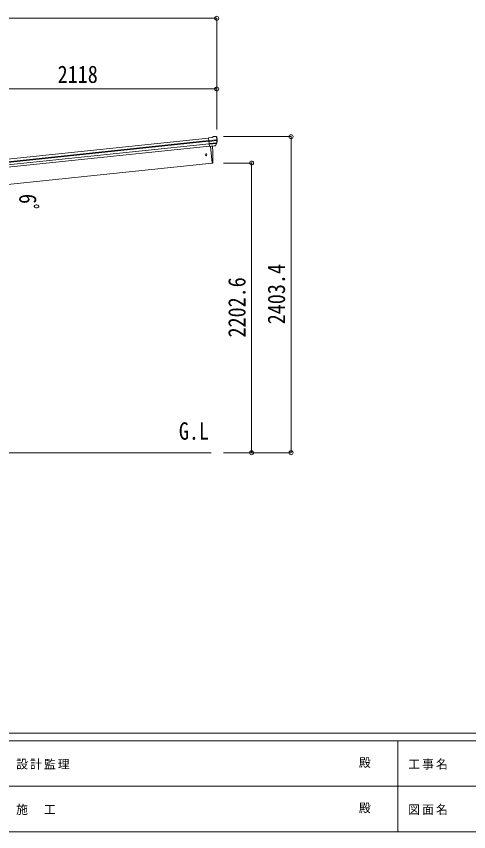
# Model space of a CAD drawing. Units: millimetres at full size, sheet at 1:30. Extents: x -8432 to 8432, y -5820 to 5820.
# Drawn here: x -3346 to 89, y -5820 to 380 of the extents above; entities that cross this region are included whole.
import ezdxf
from ezdxf.enums import TextEntityAlignment as Align

# ---------------------------------------------------------------- set-up
doc = ezdxf.new("R2010")
doc.units = ezdxf.units.MM
doc.header["$LTSCALE"] = 30
doc.header["$PDMODE"] = 32
doc.header["$PDSIZE"] = 30
for name, color, linetype, lineweight in [('0-0_0', 7, 'Continuous', 9), ('0-3_ELV2', 4, 'Continuous', 9), ('0-6_OTH_LINE', 6, 'Continuous', 9), ('0-7_SHAPE', 7, 'Continuous', 9), ('F-0_240', 7, 'Continuous', 9)]:
    doc.layers.add(name, color=color, linetype=linetype, lineweight=lineweight)
doc.styles.add('ＭＳ ゴシック', font='')
doc.styles.get('ＭＳ ゴシック').set_extended_font_data('MS Gothic')

msp = doc.modelspace()

# ---------------------------------------------------------------- linework, layer by layer
at = {"layer": '0-0_0'}
msp.add_line((-3785.88, -2938.6), (-1866.94, -2938.6), dxfattribs=at)
at = {"layer": '0-3_ELV2'}
for p, q in [((-3881.47, -756.59), (-1885.39, -546.79)), ((-1859.07, -542.02), (-1885.6, -544.8)), ((-1878.81, -609.36), (-1885.6, -544.8)), ((-1859.07, -542.02), (-1847.47, -535.05)), ((-1846.25, -534.64), (-1832.76, -533.22)), ((-1829.09, -534.31), (-1829.09, -534.3)), ((-1829.09, -534.31), (-1823.91, -538.5)), ((-1822.52, -542.2), (-1822.83, -540.35)), ((-3879.49, -775.49), (-1883.4, -565.69)), ((-3879.06, -779.67), (-1882.96, -569.87)), ((-3876.96, -799.52), (-1880.87, -589.73)), ((-1879.12, -606.46), (-3875.2, -816.26)), ((-1883.44, -565.33), (-1823.7, -559.06)), ((-1823.22, -564.92), (-1882.82, -571.19)), ((-1824.06, -581.68), (-1881.09, -587.67)), ((-1825.45, -586.34), (-1880.62, -592.14)), ((-1835.46, -604.57), (-1878.84, -609.13)), ((-1878.81, -609.36), (-1868.87, -608.31)), ((-1871.93, -608.63), (-1858.54, -736.02)), ((-1868.87, -608.31), (-1868.59, -608.38)), ((-1868.59, -608.38), (-1843.26, -605.71)), ((-1843.26, -605.71), (-1843.01, -605.59)), ((-1843.01, -605.59), (-1835.32, -604.79)), ((-1834.01, -602.92), (-1824.56, -584.62)), ((-1832.95, -603.35), (-1822.83, -585.09)), ((-1858.54, -736.02), (-3785.88, -938.6)), ((-1858.54, -736.02), (-1856.49, -735.74))]:
    msp.add_line(p, q, dxfattribs=at)
msp.add_circle((-1905.33, -673.47), 6.5, dxfattribs=at)
for centre, radius, start, end in [((-1845.93, -537.62), 3, 96.02369, 120.97631), ((-1832.24, -538.19), 5, 51.04426, 95.95574), ((-2016.08, -563.85), 192.44, 1.4271, 6.57578), ((-2023.42, -563.31), 202, 354.13916, 6), ((-2753.14, -695.82), 900, 357.63919, 5.64986), ((-1835.57, -601.89), 2.99, 285.2717, 331.00739), ((-1827.22, -583.24), 3, 332.69111, 354.20009), ((-2023.42, -563.31), 200.2, 354.20009, 359.53883), ((-1778.43, -556.94), 45.32, 182.67122, 185.64518), ((-1823.03, -566.26), 1.35, 95.1605, 97.91927), ((-1820.43, -564.7), 2.74, 179.02151, 184.43412), ((-1825.46, -583.63), 3, 331, 354.13916), ((-1856.91, -732.76), 3, 278, 357.63919)]:
    msp.add_arc(centre, radius, start, end, dxfattribs=at)
for centre, major_axis, ratio, start_param, end_param in [((-1824.78, -541.8), (-0.87, 5.91), 0.020485, 0.671432, 1.5691306), ((-1830.18, -537.28), (5.88, -1.31), 0.24881, 0.460585, 0.4641038), ((-1825.8, -540.83), (-2.34, 1.9), 0.995767, 3.9859716, 4.712389), ((-1835.77, -601.59), (-0.11, 3), 0.642905, 3.2459383, 4.203928), ((-1835.64, -601.8), (1.66, -2.51), 0.997631, 5.8041905, 5.8929484), ((-1835.71, -601.69), (3.53, -2.11), 0.650902, 5.2561448, 5.3289554), ((-1833.34, -601.34), (1.08, 3.13), 0.040856, 2.1135035, 2.1416249), ((-2021.11, -585.26), (-20.92, 199.05), 0.994373, 4.7113789, 4.7277536)]:
    msp.add_ellipse(centre, major_axis=major_axis, ratio=ratio, start_param=start_param, end_param=end_param, dxfattribs=at)
at = {"layer": '0-6_OTH_LINE'}
for p, q in [((-1823.5, 364.8), (-6075.97, 364.8)), ((-1823.5, 364.8), (-1823.5, -472.48)), ((-3941.74, -172.48), (-1823.5, -172.48)), ((-1823.5, -172.48), (-1823.5, -479.88)), ((-1259.8, -535.2), (-1772.66, -535.2)), ((-1259.8, -2938.6), (-1259.8, -535.2)), ((-1559.8, -736.02), (-1772.66, -736.02)), ((-1559.8, -736.02), (-1559.8, -2938.6)), ((-1559.8, -2938.6), (-1772.66, -2938.6)), ((-1259.8, -2938.6), (-1772.66, -2938.6))]:
    msp.add_line(p, q, dxfattribs=at)
for p in [(-1823.5, 364.8), (-1823.5, -172.48), (-1259.8, -535.2), (-1259.8, -535.2), (-1559.8, -736.02), (-1559.8, -2938.6), (-1559.8, -2938.6), (-1259.8, -2938.6)]:
    msp.add_point(p, dxfattribs=at)
at = {"layer": 'F-0_240', "color": 5}
for p, q in [((-8432.06, -5070), (8007.94, -5070)), ((-8432.06, -5130), (5341.19, -5130)), ((-448.82, -5130), (-448.82, -5820)), ((-3448.82, -5475), (2701.18, -5475)), ((-8432.06, -5820), (8007.94, -5820))]:
    msp.add_line(p, q, dxfattribs=at)

# ---------------------------------------------------------------- texts
at = {"layer": '0-6_OTH_LINE', "color": 7, "style": 'ＭＳ ゴシック', "width": 0.85}
msp.add_text('2118', height=132, dxfattribs=at).set_placement((-3032.62, -166.48), align=Align.BOTTOM_LEFT)
for s, rotation, p in [('6ﾟ', 270, (-3363.42, -970.12)), ('2403.4', 90, (-1265.8, -1961.9)), ('2202.6', 90, (-1565.8, -2062.31))]:
    msp.add_text(s, height=132, rotation=rotation, dxfattribs=at).set_placement(p, align=Align.BOTTOM_LEFT)
at = {"layer": '0-7_SHAPE', "style": 'ＭＳ ゴシック', "width": 0.85}
msp.add_text('G.L', height=132, dxfattribs=at).set_placement((-2112.12, -2878.97), align=Align.BOTTOM_LEFT)
at = {"layer": 'F-0_240', "style": 'ＭＳ ゴシック'}
for p in [(-744.53, -5347.5), (-744.53, -5692.5)]:
    msp.add_text('殿', height=65.98, dxfattribs=at).set_placement(p, align=Align.BOTTOM_LEFT)
at = {"layer": 'F-0_240', "char_height": 65.98, "attachment_point": 7, "style": 'ＭＳ ゴシック'}
for s, insert in [('\\T1.17;設計監理', (-3347.49, -5347.5)), ('\\T1.17;工事名', (-369.71, -5347.5)), ('\\T1.17;施\u3000工', (-3347.49, -5692.5)), ('\\T1.17;図面名', (-369.71, -5692.5))]:
    msp.add_mtext(s, dxfattribs=dict(at, insert=insert))

doc.saveas('drawing.dxf')
